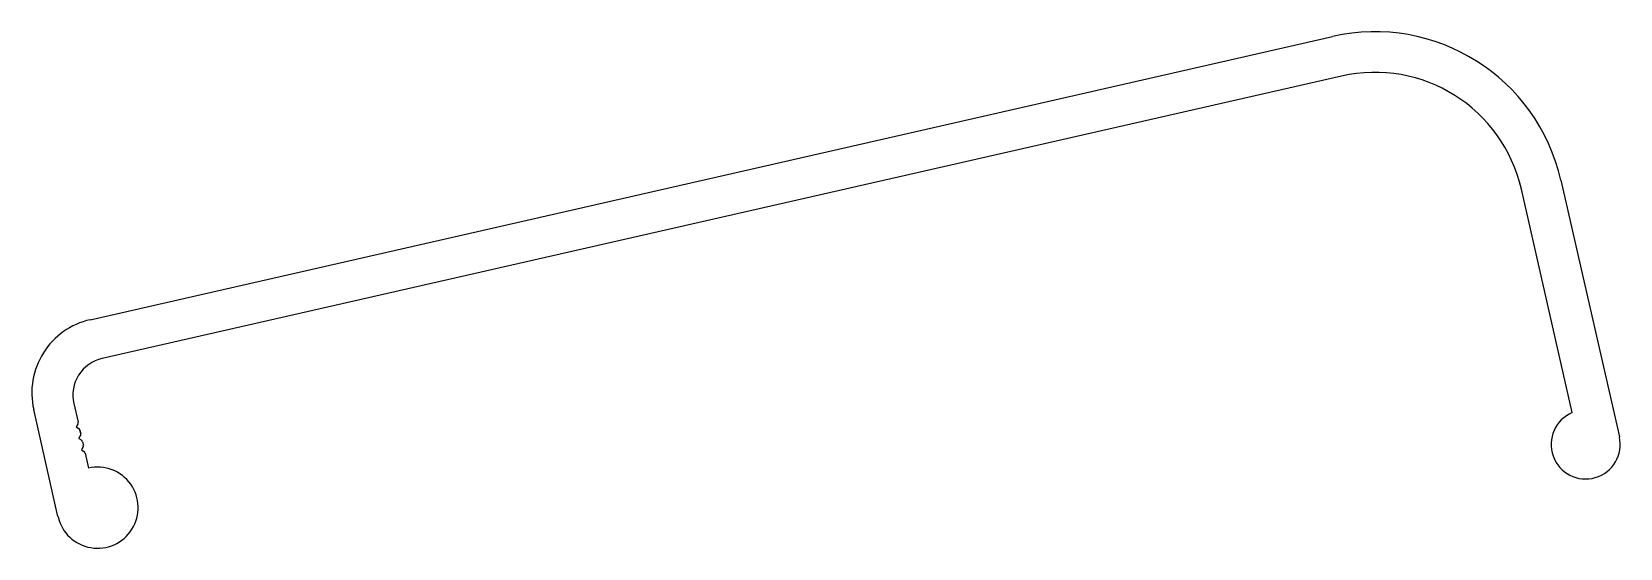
# Model space of a CAD drawing. Extents: x -64 to 70, y 1 to 44.
import ezdxf

# ---------------------------------------------------------------- set-up
doc = ezdxf.new("R2010")
doc.units = 0
doc.layers.get('0').update_dxf_attribs({"linetype": 'CONTINUOUS'})

msp = doc.modelspace()

# ---------------------------------------------------------------- linework, layer by layer
for p, q in [((-59, 19.83), (46, 43.75)), ((46.76, 40.41), (-57.99, 16.54)), ((65.31, 31.61), (70.25, 9.94)), ((66.26, 11.98), (61.97, 30.85)), ((-61.73, 3.19), (-63.78, 12.23)), ((-60.38, 12.74), (-60.03, 11.18)), ((-60.06, 10.99), (-60.19, 10.79)), ((-60.19, 10.77), (-59.98, 10.65)), ((-60.03, 11.18), (-60.03, 11.18)), ((-59.84, 10.02), (-59.97, 9.81)), ((-59.97, 9.8), (-59.76, 9.67)), ((-59.87, 10.49), (-59.81, 10.2)), ((-59.81, 10.2), (-59.87, 10.49)), ((-59.87, 10.49), (-59.81, 10.2)), ((-59.81, 10.2), (-59.87, 10.49)), ((-59.87, 10.49), (-59.81, 10.2)), ((-59.65, 9.51), (-59.58, 9.23)), ((-59.62, 9.04), (-59.75, 8.84)), ((-59.74, 8.82), (-59.54, 8.7)), ((-59.43, 8.54), (-59.14, 7.29))]:
    msp.add_line(p, q)
for centre, radius, start, end in [((49.58, 28.03), 16.13, 12.835, 102.835), ((49.58, 28.03), 12.7, 12.835, 102.835), ((-57.59, 13.64), 6.35, 102.835, 192.835), ((-57.29, 13.45), 3.18, 102.835, 192.835), ((-60.18, 10.78), 0.008, 147.835, 237.835), ((-60.27, 11.12), 0.25, 327.835, 12.835), ((67.4, 9.29), 2.92, 112.8504, 12.835), ((-60.12, 10.43), 0.25, 12.835, 57.835), ((-59.96, 9.81), 0.008, 147.835, 237.835), ((-60.05, 10.15), 0.25, 327.835, 12.835), ((-59.89, 9.46), 0.25, 12.835, 57.835), ((-59.74, 8.83), 0.008, 147.835, 237.835), ((-59.83, 9.17), 0.25, 327.835, 12.835), ((-59.67, 8.48), 0.25, 12.835, 57.835), ((-58.38, 3.95), 3.43, 192.835, 102.8517)]:
    msp.add_arc(centre, radius, start, end)

doc.saveas('drawing.dxf')
